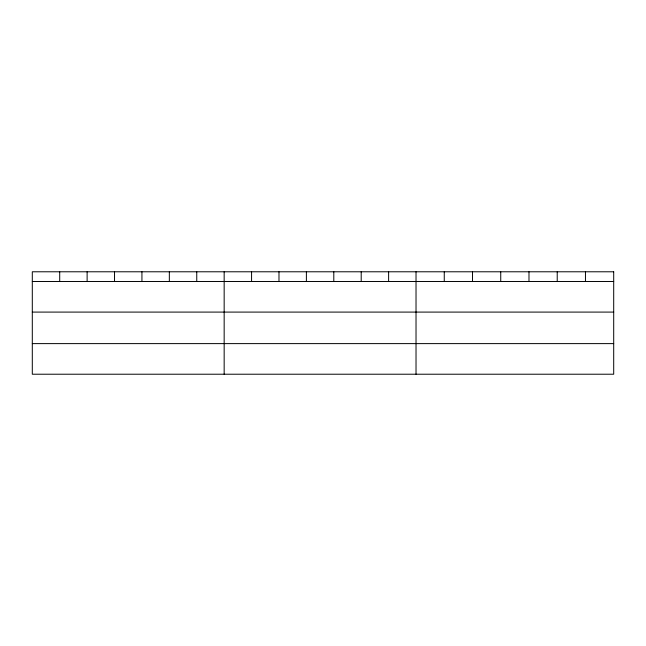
<?xml version="1.0" encoding="UTF-8"?>
<svg xmlns="http://www.w3.org/2000/svg" width="646" height="646" viewBox="0 0 646 646"><rect width="100%" height="100%" fill="white"/><g stroke="black" fill="none" stroke-linecap="round" stroke-linejoin="round"><path stroke-width="0.97" d="M32.3 281.486L613.7 281.486M32.3 312.091L613.7 312.091M32.3 343.615L613.7 343.615M585.462 271.78L585.462 281.486M557.223 271.78L557.223 281.486M528.985 271.78L528.985 281.486M500.739 271.78L500.739 281.486M472.501 271.78L472.501 281.486M444.262 271.78L444.262 281.486M416.024 271.78L416.024 374.22M388.617 271.78L388.617 281.486M361.203 271.78L361.203 281.486M333.796 271.78L333.796 281.486M306.39 271.78L306.39 281.486M278.983 271.78L278.983 281.486M251.569 271.78L251.569 281.486M224.162 271.78L224.162 374.22M196.755 271.78L196.755 281.486M169.341 271.78L169.341 281.486M141.934 271.78L141.934 281.486M114.528 271.78L114.528 281.486M87.121 271.78L87.121 281.486M59.707 271.78L59.707 281.486M613.7 271.78L32.3 271.78L32.3 374.22L613.7 374.22L613.7 271.78"/></g></svg>
